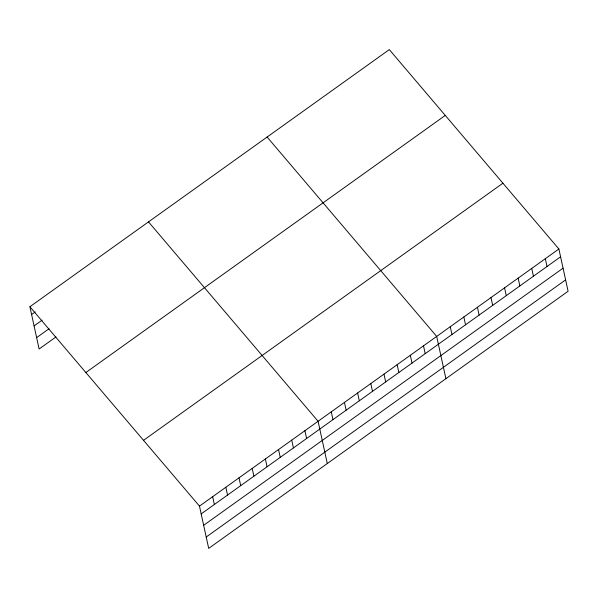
<?xml version="1.0" encoding="UTF-8"?>
<svg xmlns="http://www.w3.org/2000/svg" width="598" height="598" viewBox="0 0 598 598"><rect width="100%" height="100%" fill="white"/><g stroke="black" fill="none" stroke-linecap="round" stroke-linejoin="round"><path stroke-width="0.9" d="M29.9 306.737L389.305 49.612L558.883 249L568.1 291.263L208.695 548.388L199.478 506.125L29.9 306.737L39.117 349L55.95 336.951M31.597 314.533L35.26 311.917M34.079 325.91L42.137 320.147M36.635 337.623L49.081 328.721M85.858 372.532L445.271 115.414M143.52 440.33L502.925 183.205M199.478 506.125L558.883 249M201.182 513.921L560.588 256.796M203.656 525.298L563.062 268.173M206.213 537.011L565.618 279.886M267.112 137.032L436.69 336.42L445.899 378.684M148.506 221.888L318.084 421.276L327.3 463.54M545.309 258.717L547.006 266.514M531.727 268.427L533.431 276.224M518.152 278.137L519.849 285.941M504.577 287.855L506.274 295.651M490.995 297.565L492.7 305.369M477.421 307.282L479.118 315.079M463.839 316.992L465.543 324.796M450.264 326.71L451.961 334.506M423.511 345.853L425.208 353.65M410.333 355.279L412.029 363.076M397.154 364.705L398.851 372.502M383.976 374.131L385.673 381.935M370.797 383.565L372.494 391.361M357.619 392.991L359.316 400.787M344.441 402.417L346.137 410.213M331.262 411.843L332.959 419.647M304.905 430.702L306.602 438.498M291.727 440.128L293.424 447.924M278.548 449.554L280.245 457.358M265.37 458.987L267.067 466.784M252.192 468.413L253.888 476.21M239.013 477.839L240.71 485.636M225.835 487.265L227.532 495.069M212.656 496.699L214.353 504.495"/></g></svg>
